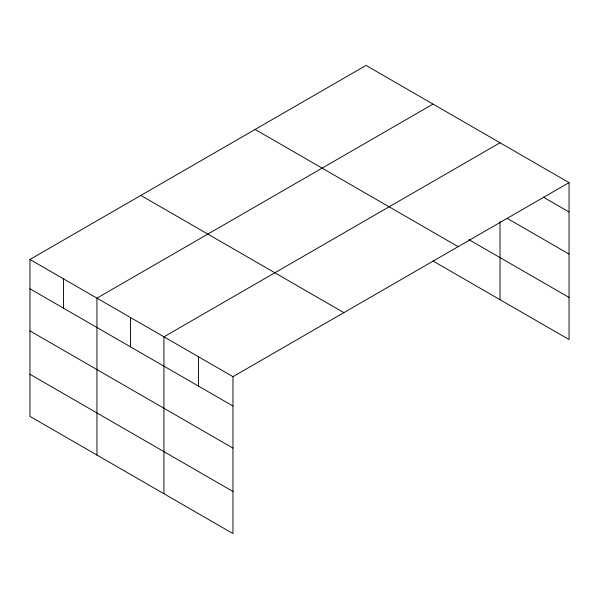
<?xml version="1.0" encoding="UTF-8"?>
<svg xmlns="http://www.w3.org/2000/svg" width="599" height="599" viewBox="0 0 599 599"><rect width="100%" height="100%" fill="white"/><g stroke="black" fill="none" stroke-linecap="round" stroke-linejoin="round"><path stroke-width="0.9" d="M29.95 259.457L232.966 376.666L232.966 533.582L29.95 416.372L29.95 259.457L366.034 65.418L569.05 182.628L569.05 339.543L433.025 261.014M433.025 104.099L96.948 298.13L96.948 455.053M500.023 142.779L163.939 336.81L163.939 493.726M232.966 376.666L569.05 182.628M543.368 197.153L569.05 211.979M507.248 218.395L569.05 254.073M468.92 239.637L569.05 297.448M255.122 129.451L458.145 246.661M140.855 195.424L343.878 312.633M29.95 288.8L232.966 406.017M29.95 330.903L232.966 448.112M29.95 374.27L232.966 491.487M500.023 221.608L500.023 299.695M198.456 356.742L198.456 386.085M130.447 317.47L130.447 346.821M63.449 278.797L63.449 308.141"/></g></svg>
